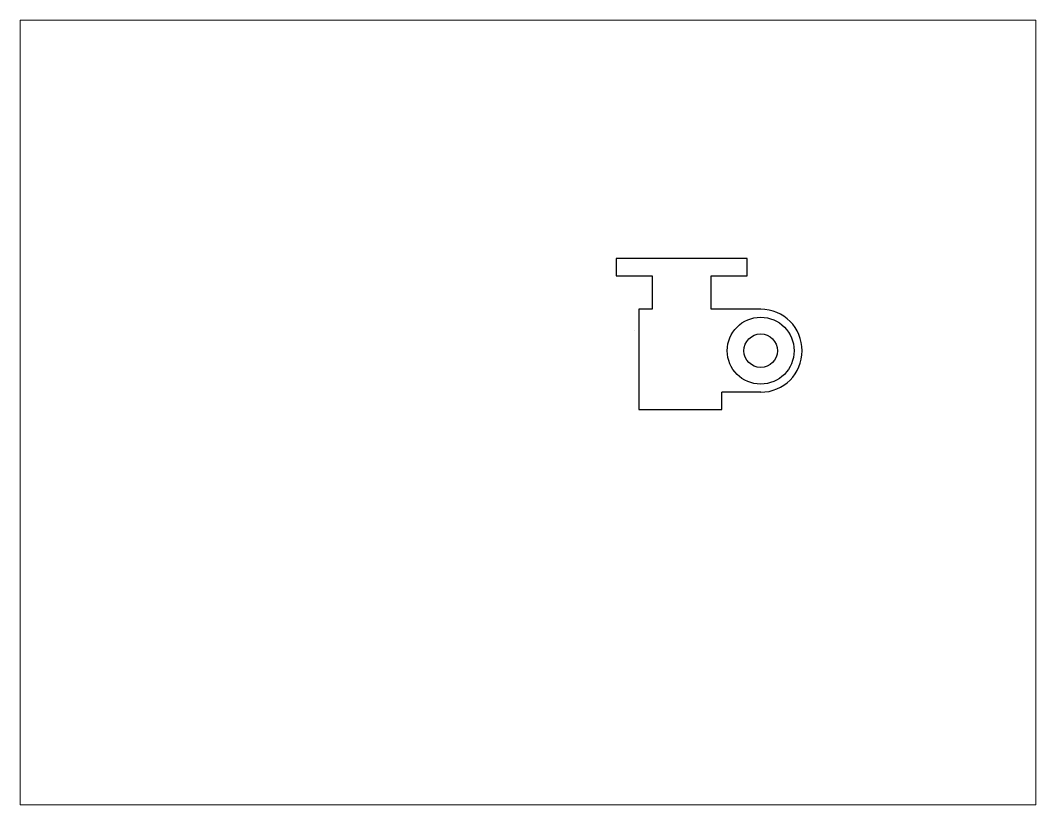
# Paper-space layout 'Layout3' of a CAD drawing. Header units: inches. Extents: x 1.1 to 9.9, y 0.85 to 7.65.
# The model-space entities are those that its viewports show. They can reach past a viewport. Long polylines and large blocks are cut down to what shows.
import ezdxf

# ---------------------------------------------------------------- set-up
doc = ezdxf.new("R2010")
doc.units = ezdxf.units.IN
doc.header["$MEASUREMENT"] = 0

msp = doc.modelspace()

# ---------------------------------------------------------------- linework, layer by layer
for p, q in [((447.43, -152.64), (349.43, -152.64)), ((349.43, -152.64), (349.43, -165.64)), ((447.43, -165.64), (447.43, -152.64)), ((349.43, -165.64), (376.43, -165.64)), ((376.43, -165.64), (376.43, -190.64)), ((420.43, -190.64), (420.43, -165.64)), ((420.43, -165.64), (447.43, -165.64)), ((376.43, -190.64), (366.43, -190.64)), ((366.43, -190.64), (366.43, -265.64)), ((456.43, -190.64), (420.43, -190.64)), ((457.42, -190.64), (456.43, -190.64)), ((363.39, -206.24), (363.39, -206.24)), ((457.42, -252.64), (428.43, -252.64)), ((428.43, -265.64), (428.43, -252.64)), ((366.43, -265.64), (428.43, -265.64)), ((428.43, -265.64), (428.43, -265.64))]:
    msp.add_line(p, q)
for radius in [25, 12.5]:
    msp.add_circle((457.42, -221.64), radius)
msp.add_arc((457.42, -221.64), 31, 270, 90)

psp = doc.layouts.new('Layout3')

# ---------------------------------------------------------------- viewports
at = {"layer": '0'}
psp.add_viewport(center=(5.5, 4.25), size=(8.8, 6.8), view_center_point=(283.515, -267.8324), view_height=586.390538, dxfattribs=at)

doc.saveas('drawing.dxf')
